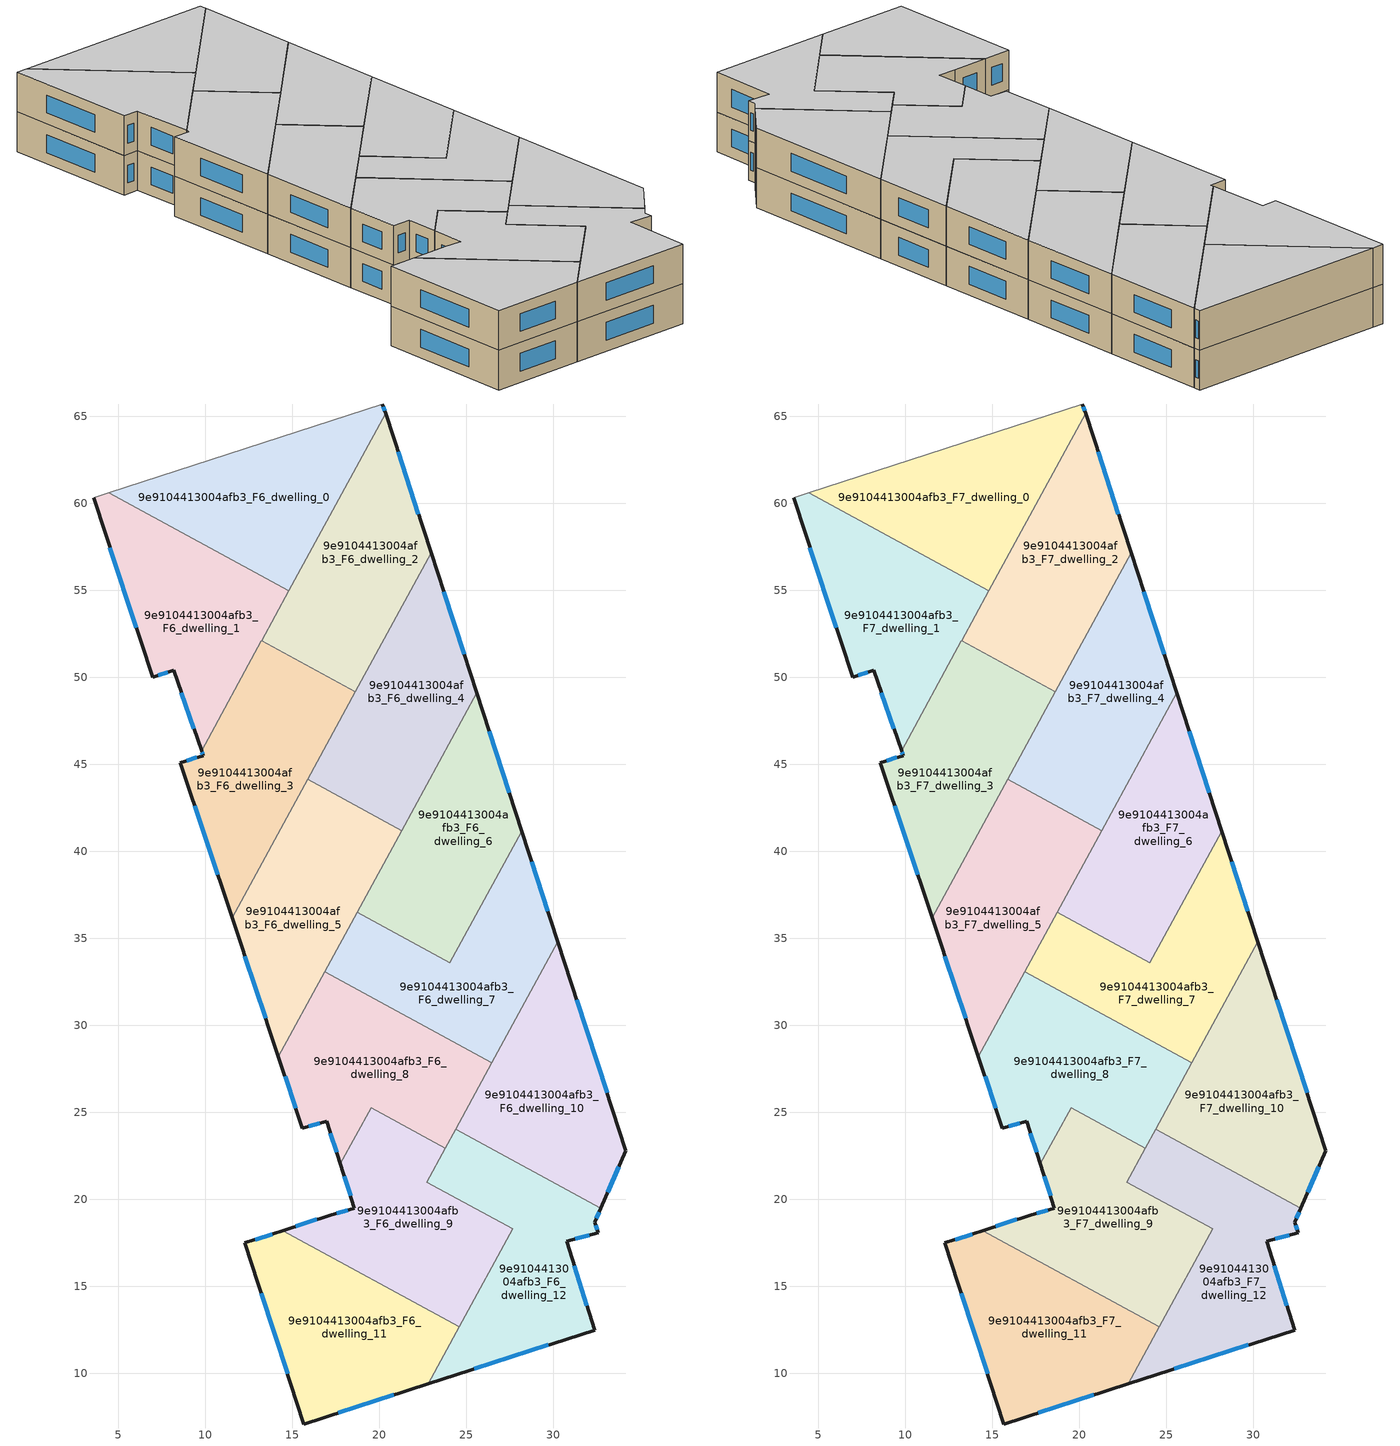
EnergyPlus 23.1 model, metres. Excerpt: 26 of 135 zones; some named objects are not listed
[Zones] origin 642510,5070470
9e9104413004afb3_F6_dwelling_0
 floor to 9e9104413004afb3_F5_dwelling_0 (EU_floor_Construction): 20.18,65.72 20.35,65.18 14.79,54.97 4.45,60.6 z18
 wall outside (EU_wall_Construction): 20.35,65.18 20.18,65.72 z18:21
 wall to 9e9104413004afb3_F6_dwelling_1 (EU_wall_Construction): 4.45,60.6 14.79,54.97 z18:21
 wall adiabatic (EU_wall_Construction): 20.18,65.72 4.45,60.6 z18:21
 wall to 9e9104413004afb3_F6_dwelling_2 (EU_wall_Construction): 14.79,54.97 20.35,65.18 z18:21
 window (EU_Window_Construction): 20.31,65.33 20.23,65.57 z18.83:20.17
9e9104413004afb3_F6_dwelling_1
 floor to 9e9104413004afb3_F5_dwelling_1 (EU_floor_Construction): 14.79,54.97 9.77,45.77 8.17,50.41 6.97,50.01 3.57,60.32 4.45,60.6 z18
 wall outside (EU_wall_Construction): 3.57,60.32 6.97,50.01 8.17,50.41 9.77,45.77 z18:21
 wall adiabatic (EU_wall_Construction): 4.45,60.6 3.57,60.32 z18:21
 wall to 9e9104413004afb3_F6_dwelling_3 (EU_wall_Construction): 9.77,45.77 13.22,52.1 z18:21
 wall to 9e9104413004afb3_F6_dwelling_2 (EU_wall_Construction): 13.22,52.1 14.79,54.97 z18:21
 window (EU_Window_Construction): 8.61,49.12 9.33,47.05 / 7.3,50.12 7.83,50.3 / 4.51,57.46 6.02,52.86 z18.83:20.17
9e9104413004afb3_F6_dwelling_10
 floor to 9e9104413004afb3_F5_dwelling_10 (EU_floor_Construction): 30.26,34.8 34.18,22.78 32.73,19.48 24.39,24.03 z18
 wall outside (EU_wall_Construction): 32.73,19.48 34.18,22.78 30.26,34.8 z18:21
 wall to 9e9104413004afb3_F6_dwelling_12 (EU_wall_Construction): 24.39,24.03 32.73,19.48 z18:21
 wall to 9e9104413004afb3_F6_dwelling_7 (EU_wall_Construction): 30.26,34.8 26.47,27.84 z18:21
 wall to 9e9104413004afb3_F6_dwelling_8 (EU_wall_Construction): 26.46,27.84 24.39,24.03 z18:21
 window (EU_Window_Construction): 33.13,20.4 33.78,21.87 / 33.09,26.11 31.34,31.47 z18.83:20.17
9e9104413004afb3_F6_dwelling_11
 floor to 9e9104413004afb3_F5_dwelling_11 (EU_floor_Construction): 24.58,12.66 22.8,9.38 15.66,7.08 12.26,17.48 14.43,18.19 z18
 wall outside (EU_wall_Construction): 14.43,18.19 12.26,17.48 15.66,7.08 22.8,9.38 z18:21
 wall to 9e9104413004afb3_F6_dwelling_9 (EU_wall_Construction): 24.58,12.66 14.43,18.19 z18:21
 wall to 9e9104413004afb3_F6_dwelling_12 (EU_wall_Construction): 22.8,9.38 24.58,12.66 z18:21
 window (EU_Window_Construction): 13.2,14.6 14.72,9.96 / 13.83,17.99 12.86,17.68 / 17.64,7.71 20.82,8.74 z18.83:20.17
9e9104413004afb3_F6_dwelling_12
 floor to 9e9104413004afb3_F5_dwelling_12 (EU_floor_Construction): 32.73,19.48 32.38,18.68 32.57,18.08 30.77,17.58 32.37,12.47 22.8,9.38 27.66,18.3 22.73,20.99 24.39,24.03 z18
 wall outside (EU_wall_Construction): 22.8,9.38 32.37,12.47 30.77,17.58 32.57,18.08 32.38,18.68 32.73,19.48 z18:21
 wall to 9e9104413004afb3_F6_dwelling_9 (EU_wall_Construction): 23.8,22.94 22.73,20.99 27.66,18.3 24.59,12.66 z18:21
 wall to 9e9104413004afb3_F6_dwelling_8 (EU_wall_Construction): 24.39,24.03 23.8,22.94 z18:21
 window (EU_Window_Construction): 25.45,10.24 29.72,11.62 / 32.47,18.9 32.63,19.26 / 32.52,18.24 32.43,18.51 / 31.27,17.72 32.08,17.94 / 31.93,13.89 31.22,16.16 z18.83:20.17
9e9104413004afb3_F6_dwelling_2
 floor to 9e9104413004afb3_F5_dwelling_2 (EU_floor_Construction): 20.35,65.18 22.97,57.15 18.61,49.16 13.22,52.1 z18
 wall outside (EU_wall_Construction): 22.97,57.15 20.35,65.18 z18:21
 wall to 9e9104413004afb3_F6_dwelling_3 (EU_wall_Construction): 13.22,52.1 18.61,49.16 z18:21
 wall to 9e9104413004afb3_F6_dwelling_4 (EU_wall_Construction): 18.61,49.16 22.97,57.15 z18:21
 window (EU_Window_Construction): 22.25,59.38 21.08,62.96 z18.83:20.17
9e9104413004afb3_F6_dwelling_3
 floor to 9e9104413004afb3_F5_dwelling_3 (EU_floor_Construction): 18.61,49.16 11.54,36.18 8.56,45.1 9.87,45.5 9.77,45.77 13.22,52.1 z18
 wall outside (EU_wall_Construction): 9.77,45.77 9.87,45.5 8.56,45.1 11.54,36.18 z18:21
 wall to 9e9104413004afb3_F6_dwelling_5 (EU_wall_Construction): 11.54,36.18 15.87,44.13 z18:21
 wall to 9e9104413004afb3_F6_dwelling_4 (EU_wall_Construction): 15.87,44.13 18.61,49.16 z18:21
 window (EU_Window_Construction): 9.51,45.39 8.93,45.21 / 9.8,45.7 9.84,45.58 / 9.39,42.63 10.71,38.65 z18.83:20.17
9e9104413004afb3_F6_dwelling_4
 floor to 9e9104413004afb3_F5_dwelling_4 (EU_floor_Construction): 22.97,57.15 25.59,49.11 21.28,41.18 15.87,44.13 z18
 wall outside (EU_wall_Construction): 25.59,49.11 22.97,57.15 z18:21
 wall to 9e9104413004afb3_F6_dwelling_5 (EU_wall_Construction): 15.87,44.13 21.28,41.18 z18:21
 wall to 9e9104413004afb3_F6_dwelling_6 (EU_wall_Construction): 21.28,41.18 25.59,49.11 z18:21
 window (EU_Window_Construction): 24.87,51.33 23.7,54.93 z18.83:20.17
9e9104413004afb3_F6_dwelling_5
 floor to 9e9104413004afb3_F5_dwelling_5 (EU_floor_Construction): 21.28,41.18 14.2,28.2 11.54,36.18 15.87,44.13 z18
 wall outside (EU_wall_Construction): 11.54,36.18 14.2,28.2 z18:21
 wall to 9e9104413004afb3_F6_dwelling_8 (EU_wall_Construction): 14.2,28.2 16.86,33.07 z18:21
 wall to 9e9104413004afb3_F6_dwelling_7 (EU_wall_Construction): 16.86,33.07 18.72,36.49 z18:21
 wall to 9e9104413004afb3_F6_dwelling_6 (EU_wall_Construction): 18.72,36.49 21.28,41.19 z18:21
 window (EU_Window_Construction): 12.27,33.97 13.46,30.41 z18.83:20.17
9e9104413004afb3_F6_dwelling_6
 floor to 9e9104413004afb3_F5_dwelling_6 (EU_floor_Construction): 25.59,49.11 28.18,41.16 24.05,33.58 18.72,36.49 z18
 wall outside (EU_wall_Construction): 28.18,41.16 25.59,49.11 z18:21
 wall to 9e9104413004afb3_F6_dwelling_7 (EU_wall_Construction): 18.72,36.49 24.05,33.58 28.18,41.16 z18:21
 window (EU_Window_Construction): 27.47,43.36 26.31,46.91 z18.83:20.17
9e9104413004afb3_F6_dwelling_7
 floor to 9e9104413004afb3_F5_dwelling_7 (EU_floor_Construction): 28.18,41.16 30.26,34.8 26.46,27.84 16.85,33.07 18.72,36.49 24.05,33.58 z18
 wall outside (EU_wall_Construction): 30.26,34.8 28.18,41.16 z18:21
 wall to 9e9104413004afb3_F6_dwelling_8 (EU_wall_Construction): 16.85,33.07 26.46,27.84 z18:21
 window (EU_Window_Construction): 29.68,36.56 28.76,39.4 z18.83:20.17
9e9104413004afb3_F6_dwelling_8
 floor to 9e9104413004afb3_F5_dwelling_8 (EU_floor_Construction): 26.46,27.84 23.8,22.94 19.52,25.27 17.75,22.02 16.96,24.49 15.56,24.09 14.2,28.2 16.85,33.07 z18
 wall outside (EU_wall_Construction): 14.2,28.2 15.56,24.09 16.96,24.49 17.75,22.02 z18:21
 wall to 9e9104413004afb3_F6_dwelling_9 (EU_wall_Construction): 17.75,22.02 19.52,25.27 23.8,22.94 z18:21
 window (EU_Window_Construction): 17.18,23.8 17.53,22.71 / 15.95,24.2 16.58,24.38 / 14.57,27.06 15.19,25.22 z18.83:20.17
9e9104413004afb3_F6_dwelling_9
 floor to 9e9104413004afb3_F5_dwelling_9 (EU_floor_Construction): 23.8,22.94 22.73,20.99 27.66,18.3 24.58,12.66 14.43,18.19 17.16,19.08 18.56,19.48 17.75,22.02 19.52,25.27 z18
 wall outside (EU_wall_Construction): 17.75,22.02 18.56,19.48 17.16,19.08 14.43,18.19 z18:21
 window (EU_Window_Construction): 18.18,19.37 17.55,19.19 / 17.98,21.32 18.34,20.19 / 16.41,18.84 15.19,18.44 z18.83:20.17
9e9104413004afb3_F7_dwelling_0
 floor to 9e9104413004afb3_F6_dwelling_0 (EU_floor_Construction): 20.18,65.72 20.35,65.18 14.79,54.97 4.45,60.6 z21
 wall outside (EU_wall_Construction): 20.35,65.18 20.18,65.72 z21:24
 wall to 9e9104413004afb3_F7_dwelling_1 (EU_wall_Construction): 4.45,60.6 14.79,54.97 z21:24
 wall adiabatic (EU_wall_Construction): 20.18,65.72 4.45,60.6 z21:24
 wall to 9e9104413004afb3_F7_dwelling_2 (EU_wall_Construction): 14.79,54.97 20.35,65.18 z21:24
 window (EU_Window_Construction): 20.31,65.33 20.23,65.57 z21.83:23.17
 ceiling to 9e9104413004afb3_F8_dwelling_0 (EU_floor_Construction): 14.79,54.97 20.35,65.18 20.18,65.72 4.45,60.6 z24
9e9104413004afb3_F7_dwelling_1
 floor to 9e9104413004afb3_F6_dwelling_1 (EU_floor_Construction): 14.79,54.97 9.77,45.77 8.17,50.41 6.97,50.01 3.57,60.32 4.45,60.6 z21
 wall outside (EU_wall_Construction): 3.57,60.32 6.97,50.01 8.17,50.41 9.77,45.77 z21:24
 wall adiabatic (EU_wall_Construction): 4.45,60.6 3.57,60.32 z21:24
 wall to 9e9104413004afb3_F7_dwelling_3 (EU_wall_Construction): 9.77,45.77 13.22,52.1 z21:24
 wall to 9e9104413004afb3_F7_dwelling_2 (EU_wall_Construction): 13.22,52.1 14.79,54.97 z21:24
 window (EU_Window_Construction): 8.61,49.12 9.33,47.05 / 7.3,50.12 7.83,50.3 / 4.51,57.46 6.02,52.86 z21.83:23.17
 ceiling to 9e9104413004afb3_F8_dwelling_1 (EU_floor_Construction): 9.77,45.77 14.79,54.97 4.45,60.6 3.57,60.32 6.97,50.01 8.17,50.41 z24
9e9104413004afb3_F7_dwelling_10
 floor to 9e9104413004afb3_F6_dwelling_10 (EU_floor_Construction): 30.26,34.8 34.18,22.78 32.73,19.48 24.39,24.03 z21
 wall outside (EU_wall_Construction): 32.73,19.48 34.18,22.78 30.26,34.8 z21:24
 wall to 9e9104413004afb3_F7_dwelling_12 (EU_wall_Construction): 24.39,24.03 32.73,19.48 z21:24
 wall to 9e9104413004afb3_F7_dwelling_7 (EU_wall_Construction): 30.26,34.8 26.47,27.84 z21:24
 wall to 9e9104413004afb3_F7_dwelling_8 (EU_wall_Construction): 26.46,27.84 24.39,24.03 z21:24
 window (EU_Window_Construction): 33.13,20.4 33.78,21.87 / 33.09,26.11 31.34,31.47 z21.83:23.17
 ceiling to 9e9104413004afb3_F8_dwelling_10 (EU_floor_Construction): 32.73,19.48 34.18,22.78 30.26,34.8 24.39,24.03 z24
9e9104413004afb3_F7_dwelling_11
 floor to 9e9104413004afb3_F6_dwelling_11 (EU_floor_Construction): 24.58,12.66 22.8,9.38 15.66,7.08 12.26,17.48 14.43,18.19 z21
 wall outside (EU_wall_Construction): 14.43,18.19 12.26,17.48 15.66,7.08 22.8,9.38 z21:24
 wall to 9e9104413004afb3_F7_dwelling_9 (EU_wall_Construction): 24.58,12.66 14.43,18.19 z21:24
 wall to 9e9104413004afb3_F7_dwelling_12 (EU_wall_Construction): 22.8,9.38 24.58,12.66 z21:24
 window (EU_Window_Construction): 13.2,14.6 14.72,9.96 / 13.83,17.99 12.86,17.68 / 17.64,7.71 20.82,8.74 z21.83:23.17
 ceiling to 9e9104413004afb3_F8_dwelling_11 (EU_floor_Construction): 22.8,9.38 24.58,12.66 14.43,18.19 12.26,17.48 15.66,7.08 z24
9e9104413004afb3_F7_dwelling_12
 floor to 9e9104413004afb3_F6_dwelling_12 (EU_floor_Construction): 32.73,19.48 32.38,18.68 32.57,18.08 30.77,17.58 32.37,12.47 22.8,9.38 27.66,18.3 22.73,20.99 24.39,24.03 z21
 wall outside (EU_wall_Construction): 22.8,9.38 32.37,12.47 30.77,17.58 32.57,18.08 32.38,18.68 32.73,19.48 z21:24
 wall to 9e9104413004afb3_F7_dwelling_9 (EU_wall_Construction): 23.8,22.94 22.73,20.99 27.66,18.3 24.59,12.66 z21:24
 wall to 9e9104413004afb3_F7_dwelling_8 (EU_wall_Construction): 24.39,24.03 23.8,22.94 z21:24
 window (EU_Window_Construction): 25.45,10.24 29.72,11.62 / 32.47,18.9 32.63,19.26 / 32.52,18.24 32.43,18.51 / 31.27,17.72 32.08,17.94 / 31.93,13.89 31.22,16.16 z21.83:23.17
 ceiling to 9e9104413004afb3_F8_dwelling_12 (EU_floor_Construction): 32.37,12.47 30.77,17.58 32.57,18.08 32.38,18.68 32.73,19.48 24.39,24.03 22.73,20.99 27.66,18.3 22.8,9.38 z24
9e9104413004afb3_F7_dwelling_2
 floor to 9e9104413004afb3_F6_dwelling_2 (EU_floor_Construction): 20.35,65.18 22.97,57.15 18.61,49.16 13.22,52.1 z21
 wall outside (EU_wall_Construction): 22.97,57.15 20.35,65.18 z21:24
 wall to 9e9104413004afb3_F7_dwelling_3 (EU_wall_Construction): 13.22,52.1 18.61,49.16 z21:24
 wall to 9e9104413004afb3_F7_dwelling_4 (EU_wall_Construction): 18.61,49.16 22.97,57.15 z21:24
 window (EU_Window_Construction): 22.25,59.38 21.08,62.96 z21.83:23.17
 ceiling to 9e9104413004afb3_F8_dwelling_2 (EU_floor_Construction): 18.61,49.16 22.97,57.15 20.35,65.18 13.22,52.1 z24
9e9104413004afb3_F7_dwelling_3
 floor to 9e9104413004afb3_F6_dwelling_3 (EU_floor_Construction): 18.61,49.16 11.54,36.18 8.56,45.1 9.87,45.5 9.77,45.77 13.22,52.1 z21
 wall outside (EU_wall_Construction): 9.77,45.77 9.87,45.5 8.56,45.1 11.54,36.18 z21:24
 wall to 9e9104413004afb3_F7_dwelling_5 (EU_wall_Construction): 11.54,36.18 15.87,44.13 z21:24
 wall to 9e9104413004afb3_F7_dwelling_4 (EU_wall_Construction): 15.87,44.13 18.61,49.16 z21:24
 window (EU_Window_Construction): 9.51,45.39 8.93,45.21 / 9.8,45.7 9.84,45.58 / 9.39,42.63 10.71,38.65 z21.83:23.17
 ceiling to 9e9104413004afb3_F8_dwelling_3 (EU_floor_Construction): 11.54,36.18 18.61,49.16 13.22,52.1 9.77,45.77 9.87,45.5 8.56,45.1 z24
9e9104413004afb3_F7_dwelling_4
 floor to 9e9104413004afb3_F6_dwelling_4 (EU_floor_Construction): 22.97,57.15 25.59,49.11 21.28,41.18 15.87,44.13 z21
 wall outside (EU_wall_Construction): 25.59,49.11 22.97,57.15 z21:24
 wall to 9e9104413004afb3_F7_dwelling_5 (EU_wall_Construction): 15.87,44.13 21.28,41.18 z21:24
 wall to 9e9104413004afb3_F7_dwelling_6 (EU_wall_Construction): 21.28,41.18 25.59,49.11 z21:24
 window (EU_Window_Construction): 24.87,51.33 23.7,54.93 z21.83:23.17
 ceiling to 9e9104413004afb3_F8_dwelling_4 (EU_floor_Construction): 21.28,41.18 25.59,49.11 22.97,57.15 15.87,44.13 z24
9e9104413004afb3_F7_dwelling_5
 floor to 9e9104413004afb3_F6_dwelling_5 (EU_floor_Construction): 21.28,41.18 14.2,28.2 11.54,36.18 15.87,44.13 z21
 wall outside (EU_wall_Construction): 11.54,36.18 14.2,28.2 z21:24
 wall to 9e9104413004afb3_F7_dwelling_8 (EU_wall_Construction): 14.2,28.2 16.86,33.07 z21:24
 wall to 9e9104413004afb3_F7_dwelling_7 (EU_wall_Construction): 16.86,33.07 18.72,36.49 z21:24
 wall to 9e9104413004afb3_F7_dwelling_6 (EU_wall_Construction): 18.72,36.49 21.28,41.19 z21:24
 window (EU_Window_Construction): 12.27,33.97 13.46,30.41 z21.83:23.17
 ceiling to 9e9104413004afb3_F8_dwelling_5 (EU_floor_Construction): 14.2,28.2 21.28,41.18 15.87,44.13 11.54,36.18 z24
9e9104413004afb3_F7_dwelling_6
 floor to 9e9104413004afb3_F6_dwelling_6 (EU_floor_Construction): 25.59,49.11 28.18,41.16 24.05,33.58 18.72,36.49 z21
 wall outside (EU_wall_Construction): 28.18,41.16 25.59,49.11 z21:24
 wall to 9e9104413004afb3_F7_dwelling_7 (EU_wall_Construction): 18.72,36.49 24.05,33.58 28.18,41.16 z21:24
 window (EU_Window_Construction): 27.47,43.36 26.31,46.91 z21.83:23.17
 ceiling to 9e9104413004afb3_F8_dwelling_6 (EU_floor_Construction): 24.05,33.58 28.18,41.16 25.59,49.11 18.72,36.49 z24
9e9104413004afb3_F7_dwelling_7
 floor to 9e9104413004afb3_F6_dwelling_7 (EU_floor_Construction): 28.18,41.16 30.26,34.8 26.46,27.84 16.85,33.07 18.72,36.49 24.05,33.58 z21
 wall outside (EU_wall_Construction): 30.26,34.8 28.18,41.16 z21:24
 wall to 9e9104413004afb3_F7_dwelling_8 (EU_wall_Construction): 16.85,33.07 26.46,27.84 z21:24
 window (EU_Window_Construction): 29.68,36.56 28.76,39.4 z21.83:23.17
 ceiling to 9e9104413004afb3_F8_dwelling_7 (EU_floor_Construction): 26.46,27.84 30.26,34.8 28.18,41.16 24.05,33.58 18.72,36.49 16.85,33.07 z24
9e9104413004afb3_F7_dwelling_8
 floor to 9e9104413004afb3_F6_dwelling_8 (EU_floor_Construction): 26.46,27.84 23.8,22.94 19.52,25.27 17.75,22.02 16.96,24.49 15.56,24.09 14.2,28.2 16.85,33.07 z21
 wall outside (EU_wall_Construction): 14.2,28.2 15.56,24.09 16.96,24.49 17.75,22.02 z21:24
 wall to 9e9104413004afb3_F7_dwelling_9 (EU_wall_Construction): 17.75,22.02 19.52,25.27 23.8,22.94 z21:24
 window (EU_Window_Construction): 17.18,23.8 17.53,22.71 / 15.95,24.2 16.58,24.38 / 14.57,27.06 15.19,25.22 z21.83:23.17
 ceiling to 9e9104413004afb3_F8_dwelling_8 (EU_floor_Construction): 23.8,22.94 26.46,27.84 16.85,33.07 14.2,28.2 15.56,24.09 16.96,24.49 17.75,22.02 19.52,25.27 z24
9e9104413004afb3_F7_dwelling_9
 floor to 9e9104413004afb3_F6_dwelling_9 (EU_floor_Construction): 23.8,22.94 22.73,20.99 27.66,18.3 24.58,12.66 14.43,18.19 17.16,19.08 18.56,19.48 17.75,22.02 19.52,25.27 z21
 wall outside (EU_wall_Construction): 17.75,22.02 18.56,19.48 17.16,19.08 14.43,18.19 z21:24
 window (EU_Window_Construction): 18.18,19.37 17.55,19.19 / 17.98,21.32 18.34,20.19 / 16.41,18.84 15.19,18.44 z21.83:23.17
 ceiling to 9e9104413004afb3_F8_dwelling_9 (EU_floor_Construction): 24.58,12.66 27.66,18.3 22.73,20.99 23.8,22.94 19.52,25.27 17.75,22.02 18.56,19.48 17.16,19.08 14.43,18.19 z24
[Building]
EU S2 Campaign: North Axis=0; Terrain=City; Solar Distribution=FullExterior
[Site:Location]
Lyon-Bron: Latitude=45.75; Longitude=5; Time Zone=1; Elevation=198
[SizingPeriod:WeatherFileDays]
AnnualSizingPeriod: Begin Month=1; Begin Day of Month=1; End Month=12; End Day of Month=31; Day of Week for Start Day=Monday; Use Weather File Daylight Saving Period=No; Use Weather File Rain and Snow Indicators=No
[MATERIAL]
EU_InternalMass_Material: Roughness=MediumRough; Thickness=0.1; Conductivity=1; Density=1800; Specific Heat=900; Thermal Absorptance=0.9; Solar Absorptance=0.7; Visible Absorptance=0.7
[MATERIAL:NOMASS] Roughness=MediumRough; Thermal Absorptance=0.9; Solar Absorptance=0.7; Visible Absorptance=0.7
Name | Thermal Resistance
EU_wall_NoMass | 1.97775
EU_floor_NoMass | 1.84812
[WINDOWMATERIAL:SIMPLEGLAZINGSYSTEM]
EU_Window_SimpleGlazing: UFactor=3.27502; Solar Heat Gain Coefficient=0.76; Visible Transmittance=0.76
[CONSTRUCTION]
EU_wall_Construction: EU_wall_NoMass
EU_floor_Construction: EU_floor_NoMass
EU_Window_Construction: EU_Window_SimpleGlazing
EU_InternalMass_Construction: EU_InternalMass_Material
[ZONE] Type=1; Multiplier=1; Ceiling Height=autocalculate; Floor Area=autocalculate; Part of Total Floor Area=Yes
Name | Volume
9e9104413004afb3_F6_dwelling_0; 9e9104413004afb3_F7_dwelling_0 | 219.425
9e9104413004afb3_F6_dwelling_1; 9e9104413004afb3_F7_dwelling_1 | 219.427
9e9104413004afb3_F6_dwelling_10; 9e9104413004afb3_F7_dwelling_10; 9e9104413004afb3_F6_dwelling_5; 9e9104413004afb3_F7_dwelling_5 | 220.237
9e9104413004afb3_F6_dwelling_11; 9e9104413004afb3_F7_dwelling_11 | 225.526
9e9104413004afb3_F6_dwelling_12; 9e9104413004afb3_F7_dwelling_12 | 220.252
9e9104413004afb3_F6_dwelling_2; 9e9104413004afb3_F7_dwelling_2 | 221.021
9e9104413004afb3_F6_dwelling_3; 9e9104413004afb3_F7_dwelling_3 | 221.05
9e9104413004afb3_F6_dwelling_4; 9e9104413004afb3_F7_dwelling_4 | 220.242
9e9104413004afb3_F6_dwelling_6; 9e9104413004afb3_F7_dwelling_6 | 209.656
9e9104413004afb3_F6_dwelling_7; 9e9104413004afb3_F7_dwelling_7 | 220.232
9e9104413004afb3_F6_dwelling_8; 9e9104413004afb3_F7_dwelling_8 | 220.247
9e9104413004afb3_F6_dwelling_9; 9e9104413004afb3_F7_dwelling_9 | 225.5
[INTERNALMASS] Construction=EU_InternalMass_Construction
Name | Zone or ZoneList | Surface Area
9e9104413004afb3_F6_dwelling_0_EU_InternalMass | 9e9104413004afb3_F6_dwelling_0 | 73.1397
9e9104413004afb3_F6_dwelling_1_EU_InternalMass | 9e9104413004afb3_F6_dwelling_1 | 73.1423
9e9104413004afb3_F6_dwelling_2_EU_InternalMass | 9e9104413004afb3_F6_dwelling_2 | 73.6723
9e9104413004afb3_F6_dwelling_3_EU_InternalMass | 9e9104413004afb3_F6_dwelling_3 | 73.6824
9e9104413004afb3_F6_dwelling_4_EU_InternalMass | 9e9104413004afb3_F6_dwelling_4 | 73.4152
9e9104413004afb3_F6_dwelling_5_EU_InternalMass | 9e9104413004afb3_F6_dwelling_5 | 73.4138
9e9104413004afb3_F6_dwelling_6_EU_InternalMass | 9e9104413004afb3_F6_dwelling_6 | 69.8866
9e9104413004afb3_F6_dwelling_7_EU_InternalMass | 9e9104413004afb3_F6_dwelling_7 | 73.4122
9e9104413004afb3_F6_dwelling_8_EU_InternalMass | 9e9104413004afb3_F6_dwelling_8 | 73.4158
9e9104413004afb3_F6_dwelling_9_EU_InternalMass | 9e9104413004afb3_F6_dwelling_9 | 75.167
9e9104413004afb3_F6_dwelling_10_EU_InternalMass | 9e9104413004afb3_F6_dwelling_10 | 73.4154
9e9104413004afb3_F6_dwelling_11_EU_InternalMass | 9e9104413004afb3_F6_dwelling_11 | 75.1755
9e9104413004afb3_F6_dwelling_12_EU_InternalMass | 9e9104413004afb3_F6_dwelling_12 | 73.4174
9e9104413004afb3_F7_dwelling_0_EU_InternalMass | 9e9104413004afb3_F7_dwelling_0 | 73.1397
9e9104413004afb3_F7_dwelling_1_EU_InternalMass | 9e9104413004afb3_F7_dwelling_1 | 73.1423
9e9104413004afb3_F7_dwelling_2_EU_InternalMass | 9e9104413004afb3_F7_dwelling_2 | 73.6723
9e9104413004afb3_F7_dwelling_3_EU_InternalMass | 9e9104413004afb3_F7_dwelling_3 | 73.6824
9e9104413004afb3_F7_dwelling_4_EU_InternalMass | 9e9104413004afb3_F7_dwelling_4 | 73.4152
9e9104413004afb3_F7_dwelling_5_EU_InternalMass | 9e9104413004afb3_F7_dwelling_5 | 73.4138
9e9104413004afb3_F7_dwelling_6_EU_InternalMass | 9e9104413004afb3_F7_dwelling_6 | 69.8866
9e9104413004afb3_F7_dwelling_7_EU_InternalMass | 9e9104413004afb3_F7_dwelling_7 | 73.4122
9e9104413004afb3_F7_dwelling_8_EU_InternalMass | 9e9104413004afb3_F7_dwelling_8 | 73.4158
9e9104413004afb3_F7_dwelling_9_EU_InternalMass | 9e9104413004afb3_F7_dwelling_9 | 75.167
9e9104413004afb3_F7_dwelling_10_EU_InternalMass | 9e9104413004afb3_F7_dwelling_10 | 73.4154
9e9104413004afb3_F7_dwelling_11_EU_InternalMass | 9e9104413004afb3_F7_dwelling_11 | 75.1755
9e9104413004afb3_F7_dwelling_12_EU_InternalMass | 9e9104413004afb3_F7_dwelling_12 | 73.4174
[OTHEREQUIPMENT] Fuel Type=Electricity; Design Level Calculation Method=Watts/Area; Power per Zone Floor Area=1; Fraction Latent=0; Fraction Radiant=0; Fraction Lost=0; Carbon Dioxide Generation Rate=0; EndUse Subcategory=EU_Step8_InternalGains
Name | Zone or ZoneList or Space or SpaceList | Schedule
EU_Step8_InternalGain_9e9104413004afb3_F6_dwelling_0_f000 | 9e9104413004afb3_F6_dwelling_0 | EU_Step8_GainSchedule_9e9104413004afb3_F6_dwelling_0_f000
EU_Step8_InternalGain_9e9104413004afb3_F6_dwelling_1_f000 | 9e9104413004afb3_F6_dwelling_1 | EU_Step8_GainSchedule_9e9104413004afb3_F6_dwelling_1_f000
EU_Step8_InternalGain_9e9104413004afb3_F6_dwelling_2_f000 | 9e9104413004afb3_F6_dwelling_2 | EU_Step8_GainSchedule_9e9104413004afb3_F6_dwelling_2_f000
EU_Step8_InternalGain_9e9104413004afb3_F6_dwelling_3_f000 | 9e9104413004afb3_F6_dwelling_3 | EU_Step8_GainSchedule_9e9104413004afb3_F6_dwelling_3_f000
EU_Step8_InternalGain_9e9104413004afb3_F6_dwelling_4_f000 | 9e9104413004afb3_F6_dwelling_4 | EU_Step8_GainSchedule_9e9104413004afb3_F6_dwelling_4_f000
EU_Step8_InternalGain_9e9104413004afb3_F6_dwelling_5_f000 | 9e9104413004afb3_F6_dwelling_5 | EU_Step8_GainSchedule_9e9104413004afb3_F6_dwelling_5_f000
EU_Step8_InternalGain_9e9104413004afb3_F6_dwelling_6_f000 | 9e9104413004afb3_F6_dwelling_6 | EU_Step8_GainSchedule_9e9104413004afb3_F6_dwelling_6_f000
EU_Step8_InternalGain_9e9104413004afb3_F6_dwelling_7_f000 | 9e9104413004afb3_F6_dwelling_7 | EU_Step8_GainSchedule_9e9104413004afb3_F6_dwelling_7_f000
EU_Step8_InternalGain_9e9104413004afb3_F6_dwelling_8_f000 | 9e9104413004afb3_F6_dwelling_8 | EU_Step8_GainSchedule_9e9104413004afb3_F6_dwelling_8_f000
EU_Step8_InternalGain_9e9104413004afb3_F6_dwelling_9_f000 | 9e9104413004afb3_F6_dwelling_9 | EU_Step8_GainSchedule_9e9104413004afb3_F6_dwelling_9_f000
EU_Step8_InternalGain_9e9104413004afb3_F6_dwelling_10_f000 | 9e9104413004afb3_F6_dwelling_10 | EU_Step8_GainSchedule_9e9104413004afb3_F6_dwelling_10_f000
EU_Step8_InternalGain_9e9104413004afb3_F6_dwelling_11_f000 | 9e9104413004afb3_F6_dwelling_11 | EU_Step8_GainSchedule_9e9104413004afb3_F6_dwelling_11_f000
EU_Step8_InternalGain_9e9104413004afb3_F6_dwelling_12_f000 | 9e9104413004afb3_F6_dwelling_12 | EU_Step8_GainSchedule_9e9104413004afb3_F6_dwelling_12_f000
EU_Step8_InternalGain_9e9104413004afb3_F7_dwelling_0_f000 | 9e9104413004afb3_F7_dwelling_0 | EU_Step8_GainSchedule_9e9104413004afb3_F7_dwelling_0_f000
EU_Step8_InternalGain_9e9104413004afb3_F7_dwelling_1_f000 | 9e9104413004afb3_F7_dwelling_1 | EU_Step8_GainSchedule_9e9104413004afb3_F7_dwelling_1_f000
EU_Step8_InternalGain_9e9104413004afb3_F7_dwelling_2_f000 | 9e9104413004afb3_F7_dwelling_2 | EU_Step8_GainSchedule_9e9104413004afb3_F7_dwelling_2_f000
EU_Step8_InternalGain_9e9104413004afb3_F7_dwelling_3_f000 | 9e9104413004afb3_F7_dwelling_3 | EU_Step8_GainSchedule_9e9104413004afb3_F7_dwelling_3_f000
EU_Step8_InternalGain_9e9104413004afb3_F7_dwelling_4_f000 | 9e9104413004afb3_F7_dwelling_4 | EU_Step8_GainSchedule_9e9104413004afb3_F7_dwelling_4_f000
EU_Step8_InternalGain_9e9104413004afb3_F7_dwelling_5_f000 | 9e9104413004afb3_F7_dwelling_5 | EU_Step8_GainSchedule_9e9104413004afb3_F7_dwelling_5_f000
EU_Step8_InternalGain_9e9104413004afb3_F7_dwelling_6_f000 | 9e9104413004afb3_F7_dwelling_6 | EU_Step8_GainSchedule_9e9104413004afb3_F7_dwelling_6_f000
EU_Step8_InternalGain_9e9104413004afb3_F7_dwelling_7_f000 | 9e9104413004afb3_F7_dwelling_7 | EU_Step8_GainSchedule_9e9104413004afb3_F7_dwelling_7_f000
EU_Step8_InternalGain_9e9104413004afb3_F7_dwelling_8_f000 | 9e9104413004afb3_F7_dwelling_8 | EU_Step8_GainSchedule_9e9104413004afb3_F7_dwelling_8_f000
EU_Step8_InternalGain_9e9104413004afb3_F7_dwelling_9_f000 | 9e9104413004afb3_F7_dwelling_9 | EU_Step8_GainSchedule_9e9104413004afb3_F7_dwelling_9_f000
EU_Step8_InternalGain_9e9104413004afb3_F7_dwelling_10_f000 | 9e9104413004afb3_F7_dwelling_10 | EU_Step8_GainSchedule_9e9104413004afb3_F7_dwelling_10_f000
EU_Step8_InternalGain_9e9104413004afb3_F7_dwelling_11_f000 | 9e9104413004afb3_F7_dwelling_11 | EU_Step8_GainSchedule_9e9104413004afb3_F7_dwelling_11_f000
EU_Step8_InternalGain_9e9104413004afb3_F7_dwelling_12_f000 | 9e9104413004afb3_F7_dwelling_12 | EU_Step8_GainSchedule_9e9104413004afb3_F7_dwelling_12_f000
[ZONEVENTILATION:DESIGNFLOWRATE] Schedule=EU_AlwaysOn; Design Flow Rate Calculation Method=AirChanges/Hour; Air Changes per Hour=0.759424; Ventilation Type=Natural; Fan Pressure Rise=0; Fan Total Efficiency=1; Constant Term Coefficient=1; Temperature Term Coefficient=0; Velocity Term Coefficient=0; Velocity Squared Term Coefficient=0; Minimum Indoor Temperature=-100; Maximum Indoor Temperature=100; Delta Temperature=-100; Minimum Outdoor Temperature=-100; Maximum Outdoor Temperature=100; Maximum Wind Speed=40
Name | Zone or ZoneList or Space or SpaceList
EU_ConstantAir_9e9104413004afb3_F6_dwelling_0 | 9e9104413004afb3_F6_dwelling_0
EU_ConstantAir_9e9104413004afb3_F6_dwelling_1 | 9e9104413004afb3_F6_dwelling_1
EU_ConstantAir_9e9104413004afb3_F6_dwelling_2 | 9e9104413004afb3_F6_dwelling_2
EU_ConstantAir_9e9104413004afb3_F6_dwelling_3 | 9e9104413004afb3_F6_dwelling_3
EU_ConstantAir_9e9104413004afb3_F6_dwelling_4 | 9e9104413004afb3_F6_dwelling_4
EU_ConstantAir_9e9104413004afb3_F6_dwelling_5 | 9e9104413004afb3_F6_dwelling_5
EU_ConstantAir_9e9104413004afb3_F6_dwelling_6 | 9e9104413004afb3_F6_dwelling_6
EU_ConstantAir_9e9104413004afb3_F6_dwelling_7 | 9e9104413004afb3_F6_dwelling_7
EU_ConstantAir_9e9104413004afb3_F6_dwelling_8 | 9e9104413004afb3_F6_dwelling_8
EU_ConstantAir_9e9104413004afb3_F6_dwelling_9 | 9e9104413004afb3_F6_dwelling_9
EU_ConstantAir_9e9104413004afb3_F6_dwelling_10 | 9e9104413004afb3_F6_dwelling_10
EU_ConstantAir_9e9104413004afb3_F6_dwelling_11 | 9e9104413004afb3_F6_dwelling_11
EU_ConstantAir_9e9104413004afb3_F6_dwelling_12 | 9e9104413004afb3_F6_dwelling_12
EU_ConstantAir_9e9104413004afb3_F7_dwelling_0 | 9e9104413004afb3_F7_dwelling_0
EU_ConstantAir_9e9104413004afb3_F7_dwelling_1 | 9e9104413004afb3_F7_dwelling_1
EU_ConstantAir_9e9104413004afb3_F7_dwelling_2 | 9e9104413004afb3_F7_dwelling_2
EU_ConstantAir_9e9104413004afb3_F7_dwelling_3 | 9e9104413004afb3_F7_dwelling_3
EU_ConstantAir_9e9104413004afb3_F7_dwelling_4 | 9e9104413004afb3_F7_dwelling_4
EU_ConstantAir_9e9104413004afb3_F7_dwelling_5 | 9e9104413004afb3_F7_dwelling_5
EU_ConstantAir_9e9104413004afb3_F7_dwelling_6 | 9e9104413004afb3_F7_dwelling_6
EU_ConstantAir_9e9104413004afb3_F7_dwelling_7 | 9e9104413004afb3_F7_dwelling_7
EU_ConstantAir_9e9104413004afb3_F7_dwelling_8 | 9e9104413004afb3_F7_dwelling_8
EU_ConstantAir_9e9104413004afb3_F7_dwelling_9 | 9e9104413004afb3_F7_dwelling_9
EU_ConstantAir_9e9104413004afb3_F7_dwelling_10 | 9e9104413004afb3_F7_dwelling_10
EU_ConstantAir_9e9104413004afb3_F7_dwelling_11 | 9e9104413004afb3_F7_dwelling_11
EU_ConstantAir_9e9104413004afb3_F7_dwelling_12 | 9e9104413004afb3_F7_dwelling_12
[HVACTEMPLATE:ZONE:IDEALLOADSAIRSYSTEM] System Availability Schedule=EU_AlwaysOn; Maximum Heating Supply Air Temperature=50; Minimum Cooling Supply Air Temperature=13; Maximum Heating Supply Air Humidity Ratio=0.0156; Minimum Cooling Supply Air Humidity Ratio=0.0077; Heating Limit=NoLimit; Cooling Limit=NoLimit; Heating Availability Schedule=EU_AlwaysOn; Cooling Availability Schedule=EU_CoolingOff; Dehumidification Control Type=ConstantSensibleHeatRatio; Cooling Sensible Heat Ratio=0.7; Dehumidification Setpoint=60; Humidification Control Type=None; Humidification Setpoint=30; Outdoor Air Method=None; Outdoor Air Flow Rate per Person=0.00944; Outdoor Air Flow Rate per Zone Floor Area=0; Outdoor Air Flow Rate per Zone=0; Demand Controlled Ventilation Type=None; Outdoor Air Economizer Type=NoEconomizer; Heat Recovery Type=None; Sensible Heat Recovery Effectiveness=0.7; Latent Heat Recovery Effectiveness=0.65
Name | Template Thermostat
9e9104413004afb3_F6_dwelling_0 | EU_HeatOnly_9e9104413004afb3_F6_dwelling_0
9e9104413004afb3_F6_dwelling_1 | EU_HeatOnly_9e9104413004afb3_F6_dwelling_1
9e9104413004afb3_F6_dwelling_2 | EU_HeatOnly_9e9104413004afb3_F6_dwelling_2
9e9104413004afb3_F6_dwelling_3 | EU_HeatOnly_9e9104413004afb3_F6_dwelling_3
9e9104413004afb3_F6_dwelling_4 | EU_HeatOnly_9e9104413004afb3_F6_dwelling_4
9e9104413004afb3_F6_dwelling_5 | EU_HeatOnly_9e9104413004afb3_F6_dwelling_5
9e9104413004afb3_F6_dwelling_6 | EU_HeatOnly_9e9104413004afb3_F6_dwelling_6
9e9104413004afb3_F6_dwelling_7 | EU_HeatOnly_9e9104413004afb3_F6_dwelling_7
9e9104413004afb3_F6_dwelling_8 | EU_HeatOnly_9e9104413004afb3_F6_dwelling_8
9e9104413004afb3_F6_dwelling_9 | EU_HeatOnly_9e9104413004afb3_F6_dwelling_9
9e9104413004afb3_F6_dwelling_10 | EU_HeatOnly_9e9104413004afb3_F6_dwelling_10
9e9104413004afb3_F6_dwelling_11 | EU_HeatOnly_9e9104413004afb3_F6_dwelling_11
9e9104413004afb3_F6_dwelling_12 | EU_HeatOnly_9e9104413004afb3_F6_dwelling_12
9e9104413004afb3_F7_dwelling_0 | EU_HeatOnly_9e9104413004afb3_F7_dwelling_0
9e9104413004afb3_F7_dwelling_1 | EU_HeatOnly_9e9104413004afb3_F7_dwelling_1
9e9104413004afb3_F7_dwelling_2 | EU_HeatOnly_9e9104413004afb3_F7_dwelling_2
9e9104413004afb3_F7_dwelling_3 | EU_HeatOnly_9e9104413004afb3_F7_dwelling_3
9e9104413004afb3_F7_dwelling_4 | EU_HeatOnly_9e9104413004afb3_F7_dwelling_4
9e9104413004afb3_F7_dwelling_5 | EU_HeatOnly_9e9104413004afb3_F7_dwelling_5
9e9104413004afb3_F7_dwelling_6 | EU_HeatOnly_9e9104413004afb3_F7_dwelling_6
9e9104413004afb3_F7_dwelling_7 | EU_HeatOnly_9e9104413004afb3_F7_dwelling_7
9e9104413004afb3_F7_dwelling_8 | EU_HeatOnly_9e9104413004afb3_F7_dwelling_8
9e9104413004afb3_F7_dwelling_9 | EU_HeatOnly_9e9104413004afb3_F7_dwelling_9
9e9104413004afb3_F7_dwelling_10 | EU_HeatOnly_9e9104413004afb3_F7_dwelling_10
9e9104413004afb3_F7_dwelling_11 | EU_HeatOnly_9e9104413004afb3_F7_dwelling_11
9e9104413004afb3_F7_dwelling_12 | EU_HeatOnly_9e9104413004afb3_F7_dwelling_12
[SIZING:ZONE] Zone Cooling Design Supply Air Temperature Input Method=SupplyAirTemperature; Zone Cooling Design Supply Air Temperature=13; Zone Heating Design Supply Air Temperature Input Method=SupplyAirTemperature; Zone Heating Design Supply Air Temperature=50; Zone Cooling Design Supply Air Humidity Ratio=0.008; Zone Heating Design Supply Air Humidity Ratio=0.008; Cooling Design Air Flow Method=DesignDay; Cooling Design Air Flow Rate=0; Cooling Minimum Air Flow per Zone Floor Area=0.000762; Cooling Minimum Air Flow=0; Cooling Minimum Air Flow Fraction=0.2; Heating Design Air Flow Method=DesignDay; Heating Design Air Flow Rate=0; Heating Maximum Air Flow per Zone Floor Area=0.002032; Heating Maximum Air Flow=0.141576; Heating Maximum Air Flow Fraction=0.3; Account for Dedicated Outdoor Air System=No; Dedicated Outdoor Air System Control Strategy=NeutralSupplyAir; Dedicated Outdoor Air Low Setpoint Temperature for Design=autosize; Dedicated Outdoor Air High Setpoint Temperature for Design=autosize; Zone Load Sizing Method=Sensible Load Only No Latent Load; Zone Latent Cooling Design Supply Air Humidity Ratio Input Method=HumidityRatioDifference; Zone Cooling Design Supply Air Humidity Ratio Difference=0.005; Zone Latent Heating Design Supply Air Humidity Ratio Input Method=HumidityRatioDifference; Zone Humidification Design Supply Air Humidity Ratio Difference=0.005
9e9104413004afb3_F6_dwelling_0; 9e9104413004afb3_F6_dwelling_1; 9e9104413004afb3_F6_dwelling_2; 9e9104413004afb3_F6_dwelling_3; 9e9104413004afb3_F6_dwelling_4; 9e9104413004afb3_F6_dwelling_5; 9e9104413004afb3_F6_dwelling_6; 9e9104413004afb3_F6_dwelling_7; 9e9104413004afb3_F6_dwelling_8; 9e9104413004afb3_F6_dwelling_9; 9e9104413004afb3_F6_dwelling_10; 9e9104413004afb3_F6_dwelling_11; 9e9104413004afb3_F6_dwelling_12; 9e9104413004afb3_F7_dwelling_0; 9e9104413004afb3_F7_dwelling_1; 9e9104413004afb3_F7_dwelling_2; 9e9104413004afb3_F7_dwelling_3; 9e9104413004afb3_F7_dwelling_4; 9e9104413004afb3_F7_dwelling_5; 9e9104413004afb3_F7_dwelling_6; 9e9104413004afb3_F7_dwelling_7; 9e9104413004afb3_F7_dwelling_8; 9e9104413004afb3_F7_dwelling_9; 9e9104413004afb3_F7_dwelling_10; 9e9104413004afb3_F7_dwelling_11; 9e9104413004afb3_F7_dwelling_12
[SCHEDULE:CONSTANT]
Name | Hourly Value
EU_AlwaysOn | 1
EU_CoolingOff | 0
[SCHEDULE:FILE] Column Number=1; Rows to Skip at Top=0; Number of Hours of Data=8760; Column Separator=Comma; Interpolate to Timestep=No; Minutes per Item=60; Adjust Schedule for Daylight Savings=Yes
Name | File
EU_Step8_GainSchedule_9e9104413004afb3_F6_dwelling_0_f000 | ../../schedules/9e9104413004afb3/9e9104413004afb3_F6_dwelling_0_f000_gain.csv
EU_Step8_GainSchedule_9e9104413004afb3_F6_dwelling_1_f000 | ../../schedules/9e9104413004afb3/9e9104413004afb3_F6_dwelling_1_f000_gain.csv
EU_Step8_GainSchedule_9e9104413004afb3_F6_dwelling_2_f000 | ../../schedules/9e9104413004afb3/9e9104413004afb3_F6_dwelling_2_f000_gain.csv
EU_Step8_GainSchedule_9e9104413004afb3_F6_dwelling_3_f000 | ../../schedules/9e9104413004afb3/9e9104413004afb3_F6_dwelling_3_f000_gain.csv
EU_Step8_GainSchedule_9e9104413004afb3_F6_dwelling_4_f000 | ../../schedules/9e9104413004afb3/9e9104413004afb3_F6_dwelling_4_f000_gain.csv
EU_Step8_GainSchedule_9e9104413004afb3_F6_dwelling_5_f000 | ../../schedules/9e9104413004afb3/9e9104413004afb3_F6_dwelling_5_f000_gain.csv
EU_Step8_GainSchedule_9e9104413004afb3_F6_dwelling_6_f000 | ../../schedules/9e9104413004afb3/9e9104413004afb3_F6_dwelling_6_f000_gain.csv
EU_Step8_GainSchedule_9e9104413004afb3_F6_dwelling_7_f000 | ../../schedules/9e9104413004afb3/9e9104413004afb3_F6_dwelling_7_f000_gain.csv
EU_Step8_GainSchedule_9e9104413004afb3_F6_dwelling_8_f000 | ../../schedules/9e9104413004afb3/9e9104413004afb3_F6_dwelling_8_f000_gain.csv
EU_Step8_GainSchedule_9e9104413004afb3_F6_dwelling_9_f000 | ../../schedules/9e9104413004afb3/9e9104413004afb3_F6_dwelling_9_f000_gain.csv
EU_Step8_GainSchedule_9e9104413004afb3_F6_dwelling_10_f000 | ../../schedules/9e9104413004afb3/9e9104413004afb3_F6_dwelling_10_f000_gain.csv
EU_Step8_GainSchedule_9e9104413004afb3_F6_dwelling_11_f000 | ../../schedules/9e9104413004afb3/9e9104413004afb3_F6_dwelling_11_f000_gain.csv
EU_Step8_GainSchedule_9e9104413004afb3_F6_dwelling_12_f000 | ../../schedules/9e9104413004afb3/9e9104413004afb3_F6_dwelling_12_f000_gain.csv
EU_Step8_GainSchedule_9e9104413004afb3_F7_dwelling_0_f000 | ../../schedules/9e9104413004afb3/9e9104413004afb3_F7_dwelling_0_f000_gain.csv
EU_Step8_GainSchedule_9e9104413004afb3_F7_dwelling_1_f000 | ../../schedules/9e9104413004afb3/9e9104413004afb3_F7_dwelling_1_f000_gain.csv
EU_Step8_GainSchedule_9e9104413004afb3_F7_dwelling_2_f000 | ../../schedules/9e9104413004afb3/9e9104413004afb3_F7_dwelling_2_f000_gain.csv
EU_Step8_GainSchedule_9e9104413004afb3_F7_dwelling_3_f000 | ../../schedules/9e9104413004afb3/9e9104413004afb3_F7_dwelling_3_f000_gain.csv
EU_Step8_GainSchedule_9e9104413004afb3_F7_dwelling_4_f000 | ../../schedules/9e9104413004afb3/9e9104413004afb3_F7_dwelling_4_f000_gain.csv
EU_Step8_GainSchedule_9e9104413004afb3_F7_dwelling_5_f000 | ../../schedules/9e9104413004afb3/9e9104413004afb3_F7_dwelling_5_f000_gain.csv
EU_Step8_GainSchedule_9e9104413004afb3_F7_dwelling_6_f000 | ../../schedules/9e9104413004afb3/9e9104413004afb3_F7_dwelling_6_f000_gain.csv
EU_Step8_GainSchedule_9e9104413004afb3_F7_dwelling_7_f000 | ../../schedules/9e9104413004afb3/9e9104413004afb3_F7_dwelling_7_f000_gain.csv
EU_Step8_GainSchedule_9e9104413004afb3_F7_dwelling_8_f000 | ../../schedules/9e9104413004afb3/9e9104413004afb3_F7_dwelling_8_f000_gain.csv
EU_Step8_GainSchedule_9e9104413004afb3_F7_dwelling_9_f000 | ../../schedules/9e9104413004afb3/9e9104413004afb3_F7_dwelling_9_f000_gain.csv
EU_Step8_GainSchedule_9e9104413004afb3_F7_dwelling_10_f000 | ../../schedules/9e9104413004afb3/9e9104413004afb3_F7_dwelling_10_f000_gain.csv
EU_Step8_GainSchedule_9e9104413004afb3_F7_dwelling_11_f000 | ../../schedules/9e9104413004afb3/9e9104413004afb3_F7_dwelling_11_f000_gain.csv
EU_Step8_GainSchedule_9e9104413004afb3_F7_dwelling_12_f000 | ../../schedules/9e9104413004afb3/9e9104413004afb3_F7_dwelling_12_f000_gain.csv
